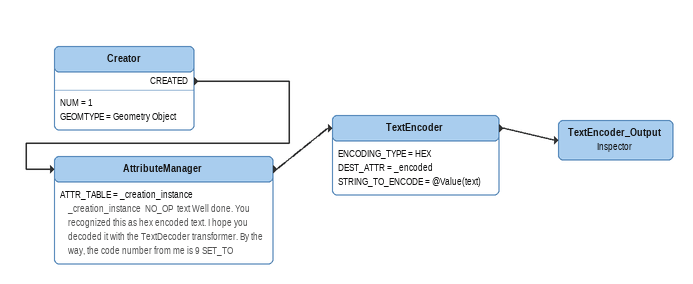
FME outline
Creator
    NUM = 1
    GEOMTYPE = Geometry Object
    CREATED -> AttributeManager
AttributeManager
    ATTR_TABLE = _creation_instance _creation_instance  NO_OP  text Well done. You recognized this as hex encoded text. I hope you decoded it with the TextDecoder transformer. By the way, the code number from me is 9 SET_TO
    -> TextEncoder
TextEncoder
    ENCODING_TYPE = HEX
    DEST_ATTR = _encoded
    STRING_TO_ENCODE = @Value(text)
    -> TextEncoder_Output
TextEncoder_Output: Inspector
